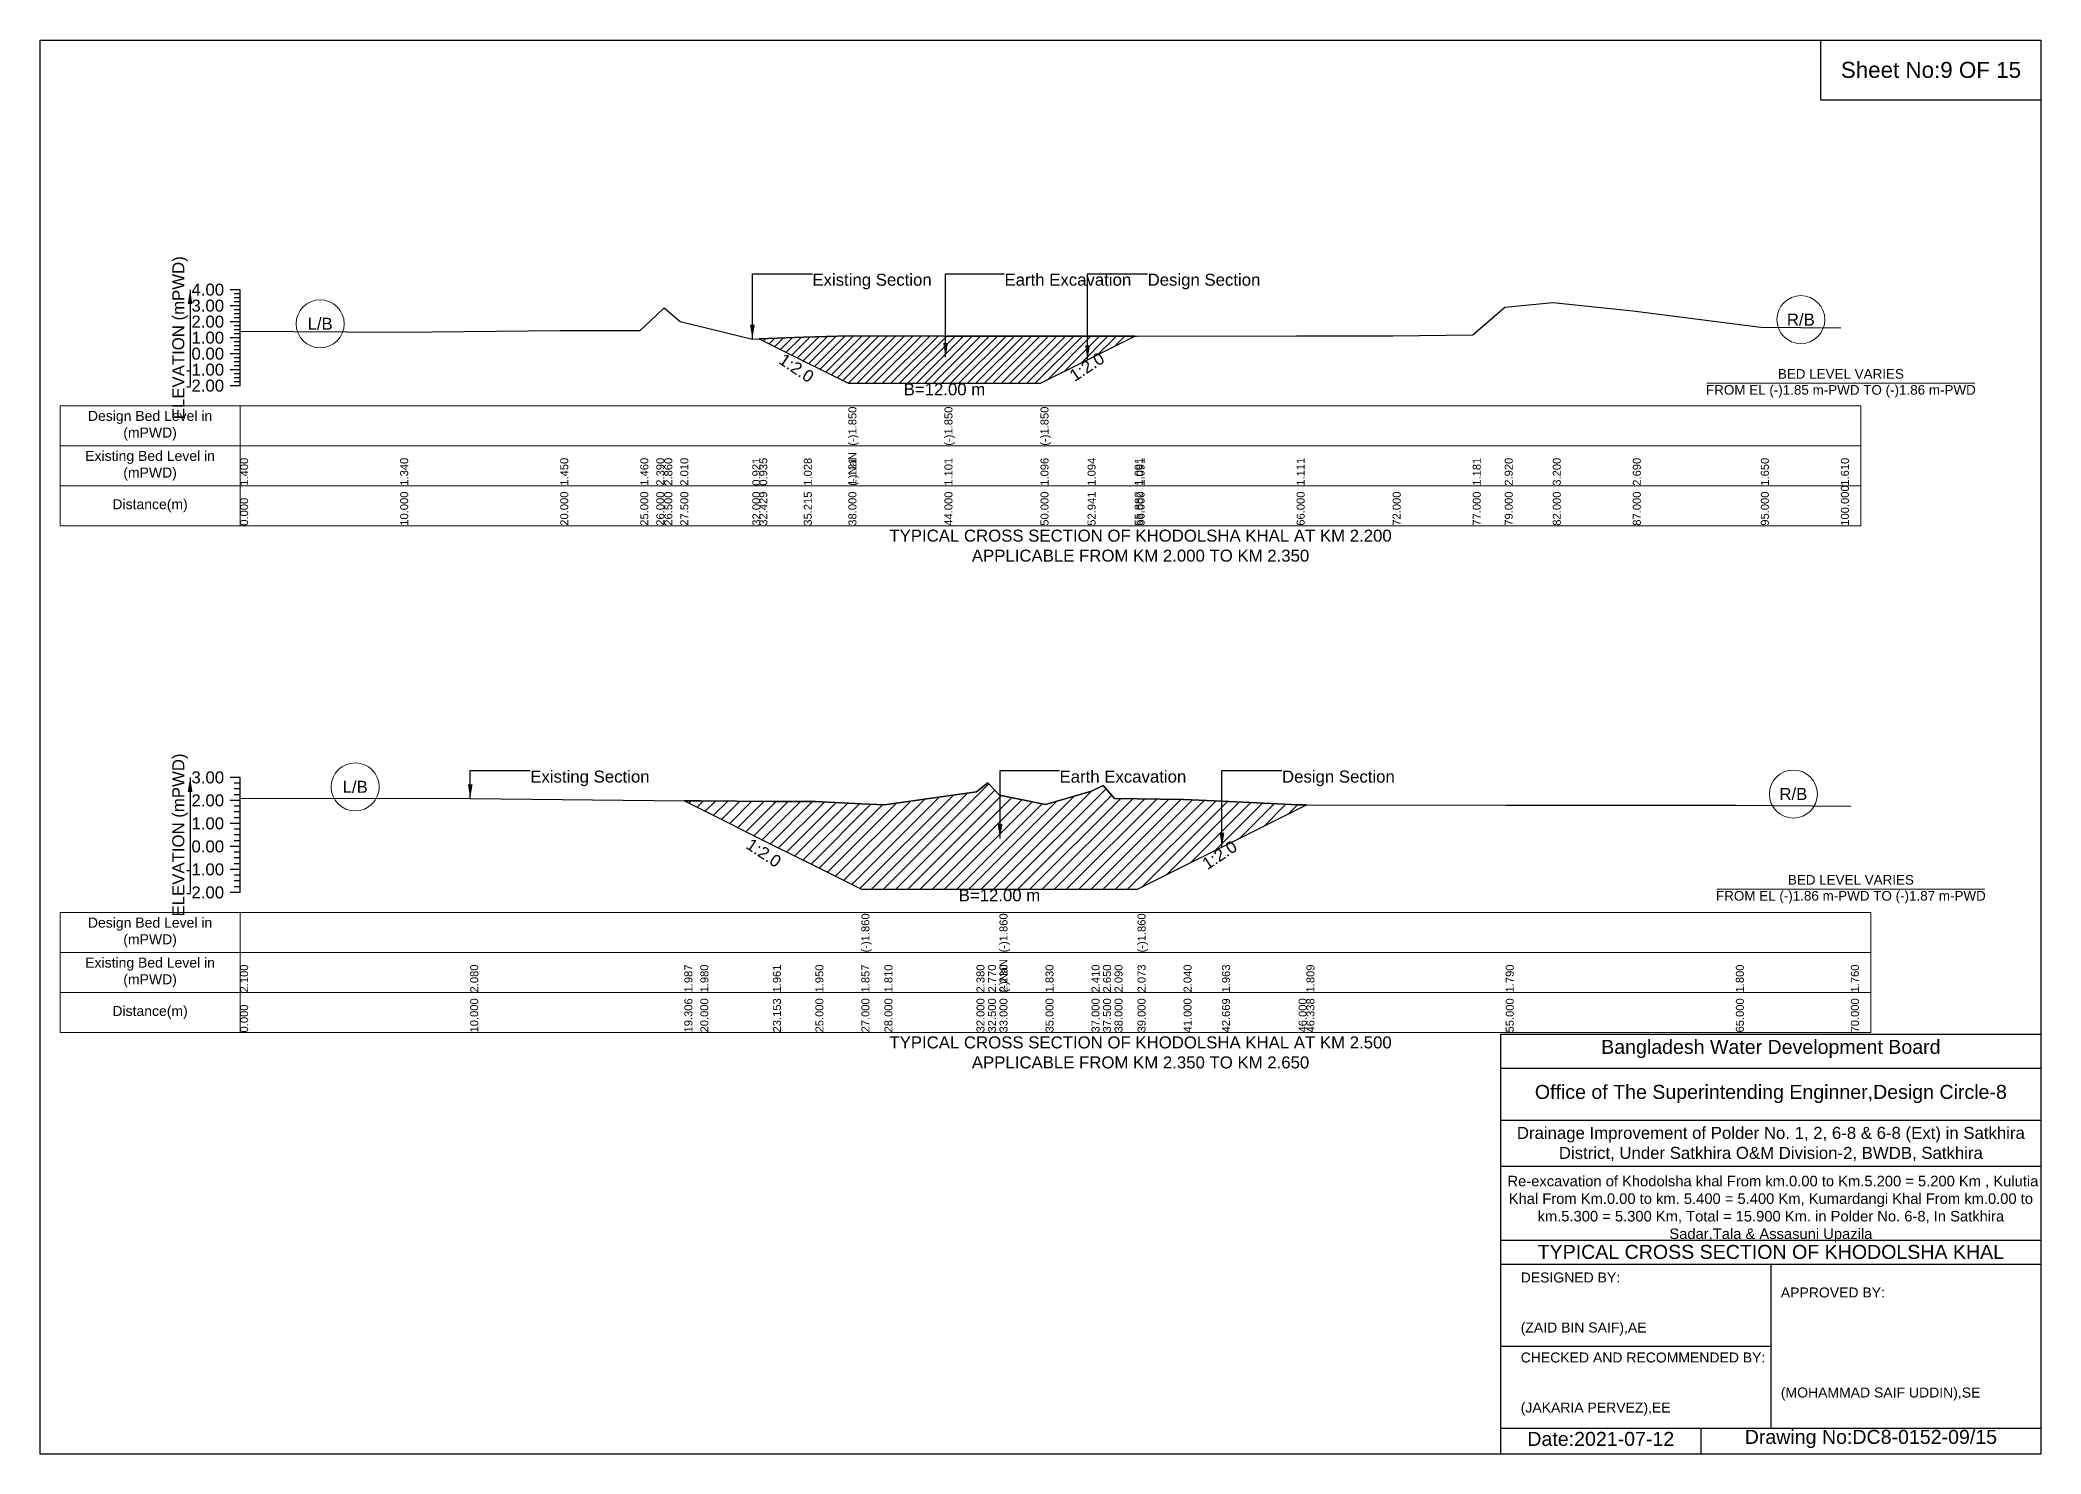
# Model space of a CAD drawing. Header units: inches. Extents: x 91000 to 568000, y -5656 to 0.
# Drawn here: x 180000 to 188000, y -5656 to 0 of the extents above; entities that cross this region are included whole.
import ezdxf

# ---------------------------------------------------------------- set-up
doc = ezdxf.new("R2010")
doc.units = ezdxf.units.IN
doc.header["$LTSCALE"] = 7
doc.header["$MEASUREMENT"] = 0
for name, color, linetype, lineweight in [('Cross section Data Border', 7, 'Continuous', 9), ('Cross Section Labels', 7, 'Continuous', 9), ('Existing_Bed_Level for Xsection', 7, 'Continuous', 25)]:
    doc.layers.add(name, color=color, linetype=linetype, lineweight=lineweight)
doc.styles.get("Standard").update_dxf_attribs({"font": 'arial.ttf'})
doc.dimstyles.get("Standard").update_dxf_attribs({"dimtxt": 0.18, "dimasz": 0.18, "dimexe": 0.18, "dimexo": 0.0625, "dimgap": 0.09, "dimtad": 0, "dimtih": 1, "dimtoh": 1, "dimdec": 4, "dimzin": 0, "dimdsep": 46, "dimtxsty": 'Standard', "dimcen": 0.09, "dimadec": 0, "dimazin": 0, "dimtfac": 1, "dimtdec": 4, "dimtofl": 0, "dimtmove": 0, "dimatfit": 3, "dimfxl": 1, "dimtolj": 1, "dimtzin": 0, "dimarcsym": 0})

msp = doc.modelspace()

# ---------------------------------------------------------------- hatches: boundary and pattern name
at = {"layer": 'Existing_Bed_Level for Xsection'}
h = msp.add_hatch(dxfattribs=at)
h.set_pattern_fill('ANSI31', color=256, scale=192, style=0)
h.paths.add_polyline_path([(182875.5, -1195.1), (183053.7, -1284.2), (183232, -1373.3), (183616, -1373.3), (184000, -1373.3), (184188.2, -1279.2), (184376.5, -1185.1), (184188.2, -1185), (184000, -1184.8), (183616, -1184.5), (183232, -1183.2), (183053.7, -1189.1)])
h = msp.add_hatch(dxfattribs=at)
h.set_pattern_fill('ANSI31', color=256, scale=276, style=0)
h.paths.add_polyline_path([(182576.2, -3043.1), (182640, -3075), (182930.1, -3220.1), (183100, -3305), (183284, -3397), (183376, -3397), (183744, -3397), (183790, -3397), (183836, -3397), (184020, -3397), (184204, -3397), (184250, -3397), (184296, -3397), (184388, -3397), (184572, -3305), (184725.6, -3228.3), (185032, -3075), (185063.1, -3059.5), (185032, -3059.4), (184725.6, -3045.3), (184572, -3038.2), (184388, -3035.2), (184296, -3033.6), (184250, -2982.1), (184204, -3004.2), (184020, -3057.6), (183836, -3020.8), (183790, -2971.1), (183744, -3007), (183376, -3059.4), (183284, -3055.1), (183100, -3046.5), (182930.1, -3045.5), (182640, -3043.8)])

# ---------------------------------------------------------------- linework, layer by layer
for points in [[(180000, 0), (188000, 0), (188000, -5656), (180000, -5656)], [(187120, 0), (188000, 0), (188000, -240), (187120, -240)]]:
    msp.add_lwpolyline(points, close=True)
for points in [[(185840, -5656), (185840, -3976), (188000, -3976)], [(185840, -4112), (188000, -4112)], [(185840, -4320), (188000, -4320)], [(185840, -4504), (188000, -4504)], [(185840, -4800), (188000, -4800)], [(185840, -4896), (188000, -4896)], [(186920, -4896), (186920, -5552)], [(185840, -5224), (186920, -5224)], [(185840, -5552), (188000, -5552)], [(186640, -5552), (186640, -5656)]]:
    msp.add_lwpolyline(points)
at = {"layer": 'Cross section Data Border'}
for points in [[(180080, -1462.9), (187280, -1462.9), (187280, -1942.9), (180080, -1942.9)], [(180080, -3489.9), (187320, -3489.9), (187320, -3969.9), (180080, -3969.9)]]:
    msp.add_lwpolyline(points, close=True, dxfattribs=at)
for points in [[(180800, -1462.9), (180800, -1942.9)], [(180080, -1622.9), (187280, -1622.9)], [(180080, -1782.9), (187280, -1782.9)], [(180800, -3489.9), (180800, -3969.9)], [(180080, -3649.9), (187320, -3649.9)], [(180080, -3809.9), (187320, -3809.9)]]:
    msp.add_lwpolyline(points, dxfattribs=at)
at = {"layer": 'Cross Section Labels'}
for points in [[(186664.2, -1373.3), (187735.8, -1373.3)], [(186704.2, -3397), (187775.8, -3397)]]:
    msp.add_lwpolyline(points, dxfattribs=at)
for centre in [(181120, -1135.3), (187040, -1118.6), (181260, -2987.6), (187010, -3016.2)]:
    msp.add_circle(centre, 96, dxfattribs=at)
at = {"layer": 'Existing_Bed_Level for Xsection'}
for points in [[(180800, -998.9), (180760, -998.9)], [(180800, -1014.9), (180776, -1014.9)], [(180800, -1030.9), (180776, -1030.9)], [(180800, -1382.9), (180800, -1318.9), (180800, -1254.9), (180800, -1190.9), (180800, -1126.9), (180800, -1062.9), (180800, -998.9)], [(180800, -1062.9), (180760, -1062.9)], [(180800, -1046.9), (180776, -1046.9)], [(180800, -1078.9), (180776, -1078.9)], [(180800, -1094.9), (180776, -1094.9)], [(180800, -1110.9), (180776, -1110.9)], [(180800, -1165.3), (181440, -1169.2), (182080, -1162.1), (182400, -1161.5), (182464, -1102), (182496, -1071.9), (182560, -1126.3), (182848, -1196), (182875.5, -1195.1), (183053.7, -1189.1), (183232, -1183.2), (183232, -1183.2), (183616, -1184.5), (183616, -1184.5), (184000, -1184.8), (184000, -1184.8), (184188.2, -1185), (184376.5, -1185.1), (184384, -1185.1), (185024, -1183.8), (185408, -1183.8), (185728, -1179.4), (185856, -1068.1), (186048, -1050.1), (186368, -1082.8), (186880, -1149.3), (187200, -1151.9)], [(180800, -1126.9), (180760, -1126.9)], [(180800, -1190.9), (180760, -1190.9)], [(180800, -1142.9), (180776, -1142.9)], [(180800, -1158.9), (180776, -1158.9)], [(180800, -1174.9), (180776, -1174.9)], [(180800, -1254.9), (180760, -1254.9)], [(180800, -1206.9), (180776, -1206.9)], [(180800, -1222.9), (180776, -1222.9)], [(180800, -1238.9), (180776, -1238.9)], [(180800, -1270.9), (180776, -1270.9)], [(180800, -1318.9), (180760, -1318.9)], [(180800, -1286.9), (180776, -1286.9)], [(180800, -1302.9), (180776, -1302.9)], [(180800, -1334.9), (180776, -1334.9)], [(180800, -1350.9), (180776, -1350.9)], [(180800, -1382.9), (180760, -1382.9)], [(180800, -1366.9), (180776, -1366.9)], [(180800, -2949.9), (180760, -2949.9)], [(180800, -3409.9), (180800, -3317.9), (180800, -3225.9), (180800, -3133.9), (180800, -3041.9), (180800, -2949.9)], [(180800, -2972.9), (180776, -2972.9)], [(180800, -2995.9), (180776, -2995.9)], [(180800, -3018.9), (180776, -3018.9)], [(180800, -3032.7), (181720, -3034.6), (182576.2, -3043.1), (182640, -3043.8), (182930.1, -3045.5), (183100, -3046.5), (183284, -3055.1), (183284, -3055.1), (183376, -3059.4), (183744, -3007), (183790, -2971.1), (183836, -3020.8), (183836, -3020.8), (184020, -3057.6), (184204, -3004.2), (184250, -2982.1), (184296, -3033.6), (184388, -3035.2), (184388, -3035.2), (184572, -3038.2), (184725.6, -3045.3), (185032, -3059.4), (185063.1, -3059.5), (185860, -3061.2), (186780, -3060.3), (187240, -3064)], [(180800, -3041.9), (180760, -3041.9)], [(180800, -3064.9), (180776, -3064.9)], [(180800, -3087.9), (180776, -3087.9)], [(180800, -3110.9), (180776, -3110.9)], [(180800, -3133.9), (180760, -3133.9)], [(180800, -3156.9), (180776, -3156.9)], [(180800, -3179.9), (180776, -3179.9)], [(180800, -3225.9), (180760, -3225.9)], [(180800, -3202.9), (180776, -3202.9)], [(180800, -3248.9), (180776, -3248.9)], [(180800, -3271.9), (180776, -3271.9)], [(180800, -3317.9), (180760, -3317.9)], [(180800, -3294.9), (180776, -3294.9)], [(180800, -3340.9), (180776, -3340.9)], [(180800, -3409.9), (180760, -3409.9)], [(180800, -3363.9), (180776, -3363.9)], [(180800, -3386.9), (180776, -3386.9)]]:
    msp.add_lwpolyline(points, dxfattribs=at)
for points in [[(182875.5, -1195.1), (183053.7, -1284.2), (183232, -1373.3), (183232, -1373.3), (183616, -1373.3), (183616, -1373.3), (184000, -1373.3), (184000, -1373.3), (184188.2, -1279.2), (184376.5, -1185.1), (184188.2, -1185), (184000, -1184.8), (184000, -1184.8), (183616, -1184.5), (183616, -1184.5), (183232, -1183.2), (183232, -1183.2), (183053.7, -1189.1)], [(182576.2, -3043.1), (182576.2, -3043.1), (182640, -3075), (182930.1, -3220.1), (183100, -3305), (183284, -3397), (183284, -3397), (183376, -3397), (183744, -3397), (183790, -3397), (183836, -3397), (183836, -3397), (184020, -3397), (184204, -3397), (184250, -3397), (184296, -3397), (184388, -3397), (184388, -3397), (184572, -3305), (184725.6, -3228.3), (185032, -3075), (185063.1, -3059.5), (185032, -3059.4), (184725.6, -3045.3), (184572, -3038.2), (184388, -3035.2), (184388, -3035.2), (184296, -3033.6), (184250, -2982.1), (184204, -3004.2), (184020, -3057.6), (183836, -3020.8), (183836, -3020.8), (183790, -2971.1), (183744, -3007), (183376, -3059.4), (183284, -3055.1), (183284, -3055.1), (183100, -3046.5), (182930.1, -3045.5), (182640, -3043.8), (182576.2, -3043.1)]]:
    msp.add_lwpolyline(points, close=True, dxfattribs=at)

# ---------------------------------------------------------------- texts
at = {"attachment_point": 5}
for s, insert, char_height in [('Sheet No:9 OF 15', (187560, -120), 64), ('Bangladesh Water Development Board', (186920, -4036), 56), ('Office of The Superintending Enginner,Design Circle-8', (186920, -4216), 56)]:
    msp.add_mtext(s, dxfattribs=dict(at, insert=insert, char_height=char_height))
for s, insert, char_height, width, attachment_point in [('Drainage Improvement of Polder No. 1, 2, 6-8 & 6-8 (Ext) in Satkhira District, Under Satkhira O&M Division-2, BWDB, Satkhira', (186920, -4416), 48, 2240, 5), (' Re-excavation of Khodolsha khal From km.0.00 to Km.5.200 = 5.200 Km , Kulutia Khal From Km.0.00 to km. 5.400 = 5.400 Km, Kumardangi Khal From km.0.00 to km.5.300 = 5.300 Km, Total = 15.900 Km. in Polder No. 6-8, In Satkhira Sadar,Tala & Assasuni Upazila', (186920, -4676), 42.1524, 2160, 5), ('TYPICAL CROSS SECTION OF KHODOLSHA KHAL', (186920, -4848), 56, 2240, 5), ('DESIGNED BY:^J^J^J(ZAID BIN SAIF),AE', (185920, -5056), 40, 1120, 4), ('APPROVED BY:^J^J^J^J^J^J(MOHAMMAD SAIF UDDIN),SE', (186960, -5216), 40, 1120, 4), ('CHECKED AND RECOMMENDED BY:^J^J^J(JAKARIA PERVEZ),EE', (185920, -5376), 40, 1120, 4), ('Date:2021-07-12', (186240, -5596), 56, 1120, 5), ('Drawing No:DC8-0152-09/15', (187320, -5596), 56, 1760, 5)]:
    msp.add_mtext(s, dxfattribs=dict(insert=insert, char_height=char_height, width=width, attachment_point=attachment_point))
at = {"layer": 'Cross section Data Border', "char_height": 40, "width": 640, "attachment_point": 5}
for s, insert in [('Design Bed Level in (mPWD)', (180440, -1542.9)), ('Existing Bed Level in (mPWD)', (180440, -1702.9)), ('Distance(m)', (180440, -1862.9)), ('Design Bed Level in (mPWD)', (180440, -3569.9)), ('Existing Bed Level in (mPWD)', (180440, -3729.9)), ('Distance(m)', (180440, -3889.9))]:
    msp.add_mtext(s, dxfattribs=dict(at, insert=insert))
at = {"layer": 'Cross Section Labels'}
for s, insert, char_height, attachment_point in [('Existing Section', (183088, -934.9), 48, 1), ('Earth Excavation', (183856, -934.9), 48, 1), ('Design Section', (184428.2, -934.9), 48, 1), ('L/B', (181120, -1135.3), 48, 5), ('R/B', (187040, -1118.6), 48, 5), ('BED LEVEL VARIES ^JFROM EL (-)1.85 m-PWD TO (-)1.86 m-PWD', (187200, -1373.3), 38.4, 5), ('B=12.00 m', (183616, -1373.3), 48, 2), ('TYPICAL CROSS SECTION OF KHODOLSHA KHAL AT KM 2.200^JAPPLICABLE FROM KM 2.000 TO KM 2.350', (184400, -2022.9), 48, 5), ('Existing Section', (181960, -2922.3), 48, 1), ('Earth Excavation', (184076, -2922.3), 48, 1), ('Design Section', (184965.6, -2922.3), 48, 1), ('L/B', (181260, -2987.6), 48, 5), ('R/B', (187010, -3016.2), 48, 5), ('BED LEVEL VARIES ^JFROM EL (-)1.86 m-PWD TO (-)1.87 m-PWD', (187240, -3397), 38.4, 5), ('B=12.00 m', (183836, -3397), 48, 2), ('TYPICAL CROSS SECTION OF KHODOLSHA KHAL AT KM 2.500^JAPPLICABLE FROM KM 2.350 TO KM 2.650', (184400, -4049.9), 48, 5)]:
    msp.add_mtext(s, dxfattribs=dict(at, insert=insert, char_height=char_height, attachment_point=attachment_point))
at = {"layer": 'Cross Section Labels', "char_height": 48, "attachment_point": 2}
for insert, rotation in [((183037.7, -1292.2), 326.30993), ((184172.2, -1287.2), 33.69007), ((182907.1, -3231.6), 326.30993), ((184702.6, -3239.8), 33.69007)]:
    msp.add_mtext('1:2.0', dxfattribs=dict(at, insert=insert, rotation=rotation))
at = {"layer": 'Existing_Bed_Level for Xsection', "rotation": 90}
for s, insert, char_height, attachment_point in [('ELEVATION (mPWD)', (180560, -1190.9), 48, 5), ('(-)1.850', (183232, -1622.9), 32, 1), ('(-)1.850', (183616, -1622.9), 32, 1), ('(-)1.850', (184000, -1622.9), 32, 1), ('1.400', (180800, -1782.9), 32, 1), ('1.340', (181440, -1782.9), 32, 1), ('1.450', (182080, -1782.9), 32, 1), ('1.460', (182400, -1782.9), 32, 1), ('2.390', (182464, -1782.9), 32, 1), ('2.860', (182496, -1782.9), 32, 1), ('2.010', (182560, -1782.9), 32, 1), ('0.921', (182848, -1782.9), 32, 1), ('0.935', (182875.5, -1782.9), 32, 1), ('1.028', (183053.7, -1782.9), 32, 1), ('(-)NaN', (183232, -1782.9), 32, 1), ('(-)NaN', (183232, -1782.9), 32, 1), ('(-)NaN', (183232, -1782.9), 32, 1), ('1.121', (183232, -1782.9), 32, 1), ('1.121', (183232, -1782.9), 32, 1), ('1.101', (183616, -1782.9), 32, 1), ('1.101', (183616, -1782.9), 32, 1), ('1.096', (184000, -1782.9), 32, 1), ('1.096', (184000, -1782.9), 32, 1), ('1.094', (184188.2, -1782.9), 32, 1), ('1.091', (184376.5, -1782.9), 32, 1), ('1.091', (184384, -1782.9), 32, 1), ('1.111', (185024, -1782.9), 32, 1), ('1.111', (185024, -1782.9), 32, 1), ('1.181', (185728, -1782.9), 32, 1), ('2.920', (185856, -1782.9), 32, 1), ('3.200', (186048, -1782.9), 32, 1), ('2.690', (186368, -1782.9), 32, 1), ('1.650', (186880, -1782.9), 32, 1), ('1.610', (187200, -1782.9), 32, 1), ('0.000', (180800, -1942.9), 32, 1), ('10.000', (181440, -1942.9), 32, 1), ('20.000', (182080, -1942.9), 32, 1), ('25.000', (182400, -1942.9), 32, 1), ('26.000', (182464, -1942.9), 32, 1), ('26.500', (182496, -1942.9), 32, 1), ('27.500', (182560, -1942.9), 32, 1), ('32.000', (182848, -1942.9), 32, 1), ('32.429', (182875.5, -1942.9), 32, 1), ('35.215', (183053.7, -1942.9), 32, 1), ('38.000', (183232, -1942.9), 32, 1), ('38.000', (183232, -1942.9), 32, 1), ('38.000', (183232, -1942.9), 32, 1), ('44.000', (183616, -1942.9), 32, 1), ('44.000', (183616, -1942.9), 32, 1), ('44.000', (183616, -1942.9), 32, 1), ('50.000', (184000, -1942.9), 32, 1), ('50.000', (184000, -1942.9), 32, 1), ('50.000', (184000, -1942.9), 32, 1), ('52.941', (184188.2, -1942.9), 32, 1), ('55.882', (184376.5, -1942.9), 32, 1), ('56.000', (184384, -1942.9), 32, 1), ('66.000', (185024, -1942.9), 32, 1), ('72.000', (185408, -1942.9), 32, 1), ('77.000', (185728, -1942.9), 32, 1), ('79.000', (185856, -1942.9), 32, 1), ('82.000', (186048, -1942.9), 32, 1), ('87.000', (186368, -1942.9), 32, 1), ('95.000', (186880, -1942.9), 32, 1), ('100.000', (187200, -1942.9), 32, 1), ('ELEVATION (mPWD)', (180560, -3179.9), 48, 5), ('(-)1.860', (183284, -3649.9), 32, 1), ('(-)1.860', (183836, -3649.9), 32, 1), ('(-)1.860', (184388, -3649.9), 32, 1), ('(-)NaN', (183836, -3809.9), 32, 1), ('(-)NaN', (183836, -3809.9), 32, 1), ('2.100', (180800, -3809.9), 32, 1), ('2.080', (181720, -3809.9), 32, 1), ('1.987', (182576.2, -3809.9), 32, 1), ('1.980', (182640, -3809.9), 32, 1), ('1.961', (182930.1, -3809.9), 32, 1), ('1.950', (183100, -3809.9), 32, 1), ('1.857', (183284, -3809.9), 32, 1), ('1.857', (183284, -3809.9), 32, 1), ('1.857', (183284, -3809.9), 32, 1), ('1.810', (183376, -3809.9), 32, 1), ('1.810', (183376, -3809.9), 32, 1), ('2.380', (183744, -3809.9), 32, 1), ('2.770', (183790, -3809.9), 32, 1), ('2.230', (183836, -3809.9), 32, 1), ('2.230', (183836, -3809.9), 32, 1), ('1.830', (184020, -3809.9), 32, 1), ('2.410', (184204, -3809.9), 32, 1), ('2.650', (184250, -3809.9), 32, 1), ('2.090', (184296, -3809.9), 32, 1), ('2.073', (184388, -3809.9), 32, 1), ('2.073', (184388, -3809.9), 32, 1), ('2.040', (184572, -3809.9), 32, 1), ('1.963', (184725.6, -3809.9), 32, 1), ('1.809', (185063.1, -3809.9), 32, 1), ('1.790', (185860, -3809.9), 32, 1), ('1.800', (186780, -3809.9), 32, 1), ('1.760', (187240, -3809.9), 32, 1), ('10.000', (181720, -3969.9), 32, 1), ('19.306', (182576.2, -3969.9), 32, 1), ('20.000', (182640, -3969.9), 32, 1), ('23.153', (182930.1, -3969.9), 32, 1), ('25.000', (183100, -3969.9), 32, 1), ('27.000', (183284, -3969.9), 32, 1), ('27.000', (183284, -3969.9), 32, 1), ('27.000', (183284, -3969.9), 32, 1), ('28.000', (183376, -3969.9), 32, 1), ('32.000', (183744, -3969.9), 32, 1), ('32.500', (183790, -3969.9), 32, 1), ('33.000', (183836, -3969.9), 32, 1), ('33.000', (183836, -3969.9), 32, 1), ('33.000', (183836, -3969.9), 32, 1), ('35.000', (184020, -3969.9), 32, 1), ('37.000', (184204, -3969.9), 32, 1), ('37.500', (184250, -3969.9), 32, 1), ('38.000', (184296, -3969.9), 32, 1), ('39.000', (184388, -3969.9), 32, 1), ('39.000', (184388, -3969.9), 32, 1), ('39.000', (184388, -3969.9), 32, 1), ('41.000', (184572, -3969.9), 32, 1), ('42.669', (184725.6, -3969.9), 32, 1), ('46.000', (185032, -3969.9), 32, 1), ('46.338', (185063.1, -3969.9), 32, 1), ('55.000', (185860, -3969.9), 32, 1), ('65.000', (186780, -3969.9), 32, 1), ('70.000', (187240, -3969.9), 32, 1), ('0.000', (180800, -3969.9), 32, 1)]:
    msp.add_mtext(s, dxfattribs=dict(at, insert=insert, char_height=char_height, attachment_point=attachment_point))
at = {"layer": 'Existing_Bed_Level for Xsection', "char_height": 48, "attachment_point": 6}
for s, insert in [('4.00', (180736, -998.9)), ('3.00', (180736, -1062.9)), ('2.00', (180736, -1126.9)), ('1.00', (180736, -1190.9)), ('0.00', (180736, -1254.9)), ('-1.00', (180736, -1318.9)), ('-2.00', (180736, -1382.9)), ('3.00', (180736, -2949.9)), ('2.00', (180736, -3041.9)), ('1.00', (180736, -3133.9)), ('0.00', (180736, -3225.9)), ('-1.00', (180736, -3317.9)), ('-2.00', (180736, -3409.9))]:
    msp.add_mtext(s, dxfattribs=dict(at, insert=insert))

# ---------------------------------------------------------------- leaders
at = {"layer": 'Cross Section Labels', "annotation_type": 0, "has_hookline": 1, "hookline_direction": 0}
for points, text_width in [([(182848, -1196), (182848, -934.9), (183087.9, -934.9)], 467.2), ([(183620.5, -1269.2), (183620.5, -934.9), (183855.9, -934.9)], 497), ([(184188.2, -1279.2), (184188.2, -934.9), (184428.1, -934.9)], 441.2), ([(181720, -3034.6), (181720, -2922.3), (181959.9, -2922.3)], 467.2), ([(183838.2, -3194.1), (183838.2, -2922.3), (184075.9, -2922.3)], 497), ([(184725.6, -3228.3), (184725.6, -2922.3), (184965.5, -2922.3)], 441.2)]:
    msp.add_leader(points, dimstyle='Standard', override={"dimasz": 57.6}, dxfattribs=dict(at, text_width=text_width))
at = {"layer": 'Existing_Bed_Level for Xsection'}
for points in [[(180600, -998.9), (180600, -1382.9)], [(180600, -2949.9), (180600, -3409.9)]]:
    msp.add_leader(points, dimstyle='Standard', override={"dimasz": 57.6}, dxfattribs=at)

doc.saveas('drawing.dxf')
